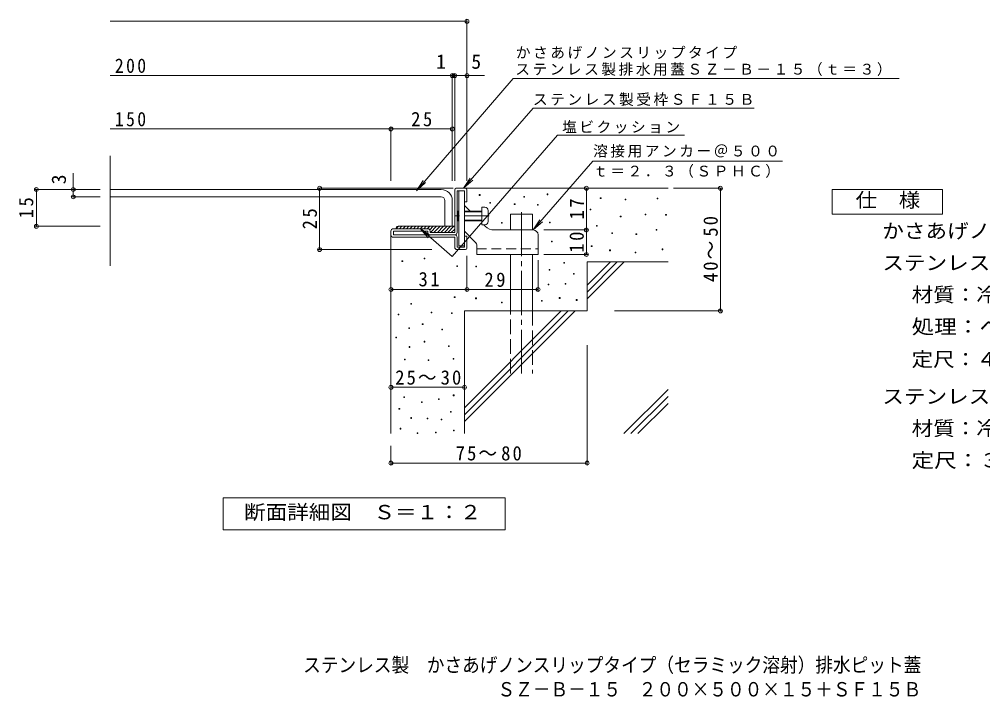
# Model space of a CAD drawing. Units: millimetres, scale not verified. Extents: x -273 to 332, y -274 to 201.
# Drawn here: x -272.9 to 119.9, y -274.3 to 1.8 of the extents above; entities that cross this region are included whole.
import ezdxf
from ezdxf.enums import TextEntityAlignment as Align

# ---------------------------------------------------------------- set-up
doc = ezdxf.new("R2010")
doc.units = ezdxf.units.MM
doc.header["$LTSCALE"] = 2
doc.header["$PDMODE"] = 32
doc.header["$PDSIZE"] = 1.6
for name, pattern in [('CHAIN1', [8, 5, -1, 1, -1]), ('CHAIN2', [12, 9, -1, 1, -1]), ('DASHED2', [3, 2, -1]), ('DASHED3', [4, 3, -1])]:
    doc.linetypes.add(name, pattern=pattern)
for name, color, linetype, lineweight in [('D-0', 7, 'Continuous', 9), ('D-1', 2, 'Continuous', 9), ('D-2', 3, 'Continuous', 9), ('D-3', 3, 'Continuous', 9), ('D-4', 7, 'Continuous', 9), ('D-5', 7, 'Continuous', 9), ('D-6', 6, 'Continuous', 9), ('D-9', 4, 'Continuous', 9), ('D-A', 7, 'Continuous', 9)]:
    doc.layers.add(name, color=color, linetype=linetype, lineweight=lineweight)
doc.layers.add('F-4', color=2, linetype='Continuous')
doc.styles.add('ＭＳ ゴシック', font='')
doc.styles.get('ＭＳ ゴシック').set_extended_font_data('MS Gothic')

msp = doc.modelspace()

# ---------------------------------------------------------------- linework, layer by layer
at = {"layer": 'D-0'}
for points in [[(-85.311, -69.98), (-85.311, -69.68), (-85.011, -69.68), (-85.011, -69.98)], [(-67.136, -70.764), (-67.136, -70.464), (-66.836, -70.464), (-66.836, -70.764)], [(-57.625, -69.685), (-57.625, -69.384), (-57.325, -69.384), (-57.325, -69.685)], [(-81.063, -73.139), (-81.063, -72.839), (-80.762, -72.839), (-80.762, -73.139)], [(-71.025, -73.664), (-71.025, -73.364), (-70.725, -73.364), (-70.725, -73.664)], [(-61.548, -73.999), (-61.548, -73.699), (-61.247, -73.699), (-61.247, -73.999)], [(-35.968, -71.263), (-35.968, -70.963), (-35.668, -70.963), (-35.668, -71.263)], [(-25.817, -71.805), (-25.817, -71.505), (-25.517, -71.505), (-25.517, -71.805)], [(-12.823, -71.399), (-12.823, -71.099), (-12.523, -71.099), (-12.523, -71.399)], [(-40.138, -75.869), (-40.138, -75.569), (-39.838, -75.569), (-39.838, -75.869)], [(-27.809, -78.682), (-27.809, -78.382), (-27.509, -78.382), (-27.509, -78.682)], [(-17.696, -77.895), (-17.696, -77.595), (-17.396, -77.595), (-17.396, -77.895)], [(-9.338, -78.047), (-9.338, -77.747), (-9.038, -77.747), (-9.038, -78.047)], [(-76.289, -81.355), (-76.289, -81.055), (-75.989, -81.055), (-75.989, -81.355)], [(-56.676, -81.225), (-56.676, -80.925), (-56.376, -80.925), (-56.376, -81.225)], [(-37.502, -82.561), (-37.502, -82.261), (-37.202, -82.261), (-37.202, -82.561)], [(-31.231, -85.475), (-31.231, -85.175), (-30.931, -85.175), (-30.931, -85.475)], [(-21.435, -85.945), (-21.435, -85.645), (-21.135, -85.645), (-21.135, -85.945)], [(-13.229, -84.121), (-13.229, -83.821), (-12.929, -83.821), (-12.929, -84.121)], [(-55.891, -88.939), (-55.891, -88.639), (-55.591, -88.639), (-55.591, -88.939)], [(-39.647, -90.805), (-39.647, -90.505), (-39.347, -90.505), (-39.347, -90.805)], [(-32.178, -92.513), (-32.178, -92.213), (-31.878, -92.213), (-31.878, -92.513)], [(-21.737, -93.458), (-21.737, -93.158), (-21.437, -93.158), (-21.437, -93.458)], [(-10.793, -92.107), (-10.793, -91.807), (-10.493, -91.807), (-10.493, -92.107)], [(-116.836, -96.965), (-116.836, -96.664), (-116.536, -96.664), (-116.536, -96.965)], [(-107.847, -95.86), (-107.847, -95.56), (-107.547, -95.56), (-107.547, -95.86)], [(-50.83, -97.667), (-50.83, -97.367), (-50.53, -97.367), (-50.53, -97.667)], [(-94.505, -98.936), (-94.505, -98.636), (-94.205, -98.636), (-94.205, -98.936)], [(-86.682, -99.152), (-86.682, -98.852), (-86.381, -98.852), (-86.381, -99.152)], [(-56.808, -100.519), (-56.808, -100.219), (-56.508, -100.219), (-56.508, -100.519)], [(-46.935, -102.098), (-46.935, -101.798), (-46.635, -101.798), (-46.635, -102.098)], [(-50.311, -106.215), (-50.311, -105.915), (-50.012, -105.915), (-50.012, -106.215)], [(-57.203, -106.443), (-57.203, -106.143), (-56.903, -106.143), (-56.903, -106.443)], [(-95.51, -111.576), (-95.51, -111.276), (-95.21, -111.276), (-95.21, -111.576)], [(-86.795, -112.096), (-86.795, -111.796), (-86.495, -111.796), (-86.495, -112.096)], [(-76.288, -113.821), (-76.288, -113.521), (-75.988, -113.521), (-75.988, -113.821)], [(-59.967, -113.156), (-59.967, -112.856), (-59.668, -112.856), (-59.668, -113.156)], [(-52.686, -111.955), (-52.686, -111.655), (-52.386, -111.655), (-52.386, -111.955)], [(-45.75, -112.761), (-45.75, -112.461), (-45.45, -112.461), (-45.45, -112.761)], [(-113.281, -114.341), (-113.281, -114.041), (-112.981, -114.041), (-112.981, -114.341)], [(-104.988, -117.895), (-104.988, -117.595), (-104.688, -117.595), (-104.688, -117.895)], [(-96.695, -118.126), (-96.695, -117.826), (-96.395, -117.826), (-96.395, -118.126)], [(-118.445, -118.685), (-118.445, -118.385), (-118.145, -118.385), (-118.145, -118.685)], [(-114.071, -124.214), (-114.071, -123.914), (-113.771, -123.914), (-113.771, -124.214)], [(-108.542, -122.634), (-108.542, -122.334), (-108.242, -122.334), (-108.242, -122.634)], [(-100.644, -124.84), (-100.644, -124.54), (-100.344, -124.54), (-100.344, -124.84)], [(-119.312, -128.013), (-119.312, -127.713), (-119.012, -127.713), (-119.012, -128.013)], [(-107.753, -129.743), (-107.753, -129.443), (-107.453, -129.443), (-107.453, -129.743)], [(-113.874, -131.915), (-113.874, -131.615), (-113.574, -131.615), (-113.574, -131.915)], [(-97.88, -131.553), (-97.88, -131.253), (-97.58, -131.253), (-97.58, -131.553)], [(-115.848, -137.049), (-115.848, -136.749), (-115.548, -136.749), (-115.548, -137.049)], [(-106.173, -137.246), (-106.173, -136.946), (-105.873, -136.946), (-105.873, -137.246)], [(-95.927, -136.76), (-95.927, -136.46), (-95.627, -136.46), (-95.627, -136.76)], [(-116.046, -152.415), (-116.046, -152.115), (-115.746, -152.115), (-115.746, -152.415)], [(-101.968, -153.158), (-101.968, -152.858), (-101.668, -152.858), (-101.668, -153.158)], [(-95.905, -151.626), (-95.905, -151.325), (-95.605, -151.325), (-95.605, -151.626)], [(-118.068, -157.154), (-118.068, -156.854), (-117.768, -156.854), (-117.768, -157.154)], [(-108.937, -154.39), (-108.937, -154.09), (-108.637, -154.09), (-108.637, -154.39)], [(-113.258, -160.87), (-113.258, -160.57), (-112.958, -160.57), (-112.958, -160.87)], [(-106.568, -161.104), (-106.568, -160.803), (-106.268, -160.803), (-106.268, -161.104)], [(-97.09, -158.339), (-97.09, -158.039), (-96.79, -158.039), (-96.79, -158.339)], [(-117.626, -165.214), (-117.626, -164.914), (-117.326, -164.914), (-117.326, -165.214)], [(-100.873, -161.429), (-100.873, -161.129), (-100.573, -161.129), (-100.573, -161.429)], [(-110.68, -167.073), (-110.68, -166.773), (-110.38, -166.773), (-110.38, -167.073)], [(-103.153, -166.771), (-103.153, -166.471), (-102.853, -166.471), (-102.853, -166.771)], [(-95.834, -165.982), (-95.834, -165.681), (-95.534, -165.681), (-95.534, -165.982)]]:
    msp.add_lwpolyline(points, close=True, dxfattribs=at)
at = {"layer": 'D-1'}
for p, q in [((-95.337, -85.073), (-95.337, -67.673)), ((-94.737, -67.073), (-90.937, -67.073)), ((-94.337, -85.073), (-94.337, -68.073)), ((-94.337, -68.073), (-91.337, -68.073)), ((-90.337, -67.673), (-90.337, -72.573)), ((-121.337, -86.073), (-121.337, -84.573)), ((-106.337, -83.573), (-120.337, -83.573)), ((-120.337, -86.073), (-120.337, -84.573)), ((-106.337, -84.573), (-120.337, -84.573)), ((-95.337, -86.073), (-120.337, -86.073)), ((-106.337, -85.073), (-106.337, -84.573)), ((-105.337, -84.573), (-105.337, -85.073)), ((-95.337, -85.073), (-105.337, -85.073)), ((-120.337, -87.073), (-95.337, -87.073)), ((-95.337, -91.073), (-95.337, -87.073)), ((-94.337, -87.073), (-94.337, -91.073)), ((-90.337, -86.573), (-91.337, -86.573)), ((-91.337, -91.073), (-91.337, -86.573)), ((-90.337, -91.473), (-90.337, -86.573)), ((-94.337, -91.073), (-91.337, -91.073)), ((-94.337, -92.073), (-90.937, -92.073))]:
    msp.add_line(p, q, dxfattribs=at)
msp.add_lwpolyline([(-90.337, -72.573), (-91.337, -72.573), (-91.337, -68.073)], dxfattribs=at)
for centre, radius, start, end in [((-94.737, -67.673), 0.6, 90, 180), ((-90.937, -67.673), 0.6, 0, 90), ((-120.337, -84.573), 1, 90, 180), ((-120.337, -86.073), 1, 180, 270), ((-106.337, -84.573), 1, 0, 90), ((-105.337, -85.073), 1, 180, 270), ((-95.337, -85.073), 1, 270, 0), ((-95.337, -87.073), 1, 0, 90), ((-94.337, -91.073), 1, 180, 270), ((-90.937, -91.473), 0.6, 270, 0)]:
    msp.add_arc(centre, radius, start, end, dxfattribs=at)
at = {"layer": 'D-2'}
msp.add_line((-235.871, -98.622), (-235.871, -53.834), dxfattribs=at)
at = {"layer": 'D-3'}
for p, q in [((-93.637, -68.073), (-93.637, -90.573)), ((-93.637, -68.073), (-91.337, -68.073)), ((-91.337, -68.073), (-91.337, -90.573)), ((-89.037, -76.373), (-91.337, -74.073)), ((-82.802, -82.609), (-83.437, -81.973)), ((-86.923, -89.023), (-91.337, -84.609)), ((-63.337, -84.073), (-79.266, -84.073)), ((-61.337, -86.073), (-61.337, -94.073)), ((-93.637, -90.573), (-91.337, -90.573)), ((-86.337, -90.437), (-86.337, -94.073)), ((-86.337, -94.073), (-61.337, -94.073))]:
    msp.add_line(p, q, dxfattribs=at)
at = {"layer": 'D-3', "linetype": 'CHAIN1'}
msp.add_line((-81.349, -78.373), (-95.084, -78.373), dxfattribs=at)
at = {"layer": 'D-3', "linetype": 'DASHED2'}
msp.add_line((-86.337, -91.773), (-61.337, -91.773), dxfattribs=at)
at = {"layer": 'D-3'}
for centre, radius, start, end in [((-79.266, -79.073), 5, 225, 270), ((-63.337, -86.073), 2, 0, 90), ((-88.337, -90.437), 2, 0, 45.00024)]:
    msp.add_arc(centre, radius, start, end, dxfattribs=at)
at = {"layer": 'D-4'}
for p, q in [((-235.871, 1), (-90.337, 1)), ((-90.337, -63.982), (-90.337, 1.6)), ((-235.871, -21.139), (-83.12, -21.139)), ((-96.337, -63.982), (-96.337, -20.539)), ((-95.337, -63.982), (-95.337, -20.539)), ((-235.871, -42.89), (-121.337, -42.89)), ((-121.337, -63.982), (-121.337, -42.289)), ((-121.337, -42.89), (-96.337, -42.89)), ((-250.871, -67.573), (-250.871, -60.871)), ((-266.471, -67.573), (-239.871, -67.573)), ((-265.871, -67.573), (-265.871, -82.573)), ((-251.471, -70.573), (-239.871, -70.573)), ((-250.871, -67.573), (-250.871, -70.573)), ((-95.966, -67.073), (-151.034, -67.073)), ((-150.434, -92.073), (-150.434, -67.073)), ((-41.622, -84.073), (-41.622, -67.073)), ((-6.131, -67.073), (13.6, -67.073)), ((13, -117.073), (13, -67.073)), ((-266.471, -82.573), (-239.871, -82.573)), ((-58.972, -84.073), (-41.022, -84.073)), ((-41.622, -94.073), (-41.622, -84.073)), ((-104.708, -92.073), (-151.034, -92.073)), ((-58.972, -94.073), (-41.022, -94.073)), ((-90.337, -94.667), (-90.337, -108.935)), ((-61.337, -96.439), (-61.337, -108.935)), ((-90.337, -108.335), (-121.337, -108.335)), ((-90.337, -108.335), (-61.337, -108.335)), ((-30.181, -117.073), (13.6, -117.073)), ((-41.337, -131.048), (-41.337, -179.69)), ((-121.337, -148.197), (-91.337, -148.197)), ((-121.337, -172.073), (-121.337, -179.69)), ((-121.337, -179.09), (-41.337, -179.09))]:
    msp.add_line(p, q, dxfattribs=at)
for p in [(-90.337, 1), (-96.337, -21.139), (-95.337, -21.139), (-90.337, -21.139), (-121.337, -42.89), (-96.337, -42.89), (-265.871, -67.573), (-250.871, -67.573), (-150.434, -67.073), (-41.622, -67.073), (13, -67.073), (-250.871, -70.573), (-265.871, -82.573), (-41.622, -84.073), (-150.434, -92.073), (-41.622, -94.073), (-121.337, -108.335), (-90.337, -108.335), (-61.337, -108.335), (13, -117.073), (-121.337, -148.197), (-91.337, -148.197), (-121.337, -179.09), (-41.337, -179.09)]:
    msp.add_point(p, dxfattribs=at)
at = {"layer": 'D-5'}
for p, q in [((-71.433, -22.324), (85.942, -22.324)), ((-63.367, -34.491), (-91.726, -67.073)), ((-63.367, -34.491), (26.791, -34.491)), ((-53.468, -45.464), (-96.434, -94.829)), ((-53.468, -45.464), (-1.592, -45.464)), ((-110.935, -68.073), (-107.201, -64.748)), ((-91.726, -67.073), (-88.963, -62.906)), ((-91.726, -67.073), (-87.979, -63.763)), ((-63.337, -84.073), (-60.575, -79.906)), ((-63.337, -84.073), (-59.59, -80.763)), ((-109.443, -83.505), (-105.276, -86.268))]:
    msp.add_line(p, q, dxfattribs=at)
at = {"layer": 'D-5', "color": 3}
for p, q in [((-235.871, -67.573), (-100.837, -67.573)), ((-235.871, -70.573), (-100.837, -70.573)), ((-99.337, -72.073), (-99.337, -82.573)), ((-96.337, -72.073), (-96.337, -82.573)), ((-96.337, -82.573), (-99.337, -82.573))]:
    msp.add_line(p, q, dxfattribs=at)
at = {"layer": 'D-5', "color": 2}
for p, q in [((58.597, -67.573), (103.597, -67.573)), ((58.597, -77.573), (58.597, -67.573)), ((103.597, -67.573), (103.597, -77.573)), ((103.597, -77.573), (58.597, -77.573))]:
    msp.add_line(p, q, dxfattribs=at)
at = {"layer": 'D-5'}
for points in [[(-71.433, -22.324), (-110.935, -68.073), (-108.189, -63.895)], [(-63.337, -84.073), (-38.988, -56.097), (38.353, -56.097)], [(-96.434, -94.829), (-109.443, -83.505), (-106.133, -87.252)]]:
    msp.add_lwpolyline(points, dxfattribs=at)
at = {"layer": 'D-5', "color": 2}
msp.add_lwpolyline([(-189.736, -206.262), (-189.736, -193.262), (-74.736, -193.262), (-74.736, -206.262)], close=True, dxfattribs=at)
at = {"layer": 'D-5', "color": 3}
for radius in [4.5, 1.5]:
    msp.add_arc((-100.837, -72.073), radius, 0, 90, dxfattribs=at)
at = {"layer": 'D-6'}
for p, q in [((-90.937, -67.073), (-8.337, -67.073)), ((-72.637, -77.573), (-63.637, -77.573)), ((-72.637, -84.073), (-72.637, -77.573)), ((-63.637, -84.073), (-63.637, -77.573)), ((-121.337, -86.073), (-121.337, -167.073)), ((-72.637, -117.073), (-72.637, -94.073)), ((-63.637, -117.073), (-63.637, -94.073)), ((-41.337, -97.073), (-8.337, -97.073)), ((-41.337, -97.073), (-41.337, -117.073)), ((-41.337, -106.541), (-31.869, -97.073)), ((-41.337, -109.369), (-29.041, -97.073)), ((-41.337, -112.198), (-26.213, -97.073)), ((-91.337, -117.073), (-91.337, -167.073)), ((-91.337, -117.073), (-41.337, -117.073)), ((-91.337, -156.541), (-51.869, -117.073)), ((-91.337, -159.369), (-49.041, -117.073)), ((-91.337, -162.197), (-46.213, -117.073)), ((-26.331, -167.073), (-8.337, -149.08)), ((-23.503, -167.073), (-8.337, -151.908)), ((-20.674, -167.073), (-8.337, -154.736))]:
    msp.add_line(p, q, dxfattribs=at)
at = {"layer": 'D-6', "linetype": 'CHAIN2'}
msp.add_line((-68.137, -76.758), (-68.137, -142.573), dxfattribs=at)
at = {"layer": 'D-6', "linetype": 'DASHED3'}
for p, q in [((-72.637, -142.573), (-72.637, -117.073)), ((-63.637, -117.073), (-63.637, -142.573))]:
    msp.add_line(p, q, dxfattribs=at)
at = {"layer": 'D-9'}
for p, q in [((-118.261, -82.574), (-119.261, -83.573)), ((-118.337, -82.574), (-95.337, -82.574)), ((-116.846, -82.574), (-117.846, -83.573)), ((-115.432, -82.574), (-116.432, -83.573)), ((-114.018, -82.574), (-115.018, -83.573)), ((-112.604, -82.574), (-113.604, -83.573)), ((-111.19, -82.574), (-112.189, -83.573)), ((-109.775, -82.574), (-110.775, -83.573)), ((-108.361, -82.574), (-109.361, -83.573)), ((-106.947, -82.574), (-107.947, -83.573)), ((-105.533, -82.574), (-106.533, -83.573)), ((-104.119, -82.574), (-105.529, -83.984)), ((-102.704, -82.574), (-105.204, -85.073)), ((-101.29, -82.574), (-103.79, -85.073)), ((-99.876, -82.574), (-102.376, -85.073)), ((-98.462, -82.574), (-100.961, -85.073)), ((-97.047, -82.574), (-99.547, -85.073)), ((-95.633, -82.574), (-98.133, -85.073)), ((-95.337, -83.692), (-96.719, -85.073))]:
    msp.add_line(p, q, dxfattribs=at)
msp.add_arc((-118.337, -83.573), 1, 90, 180, dxfattribs=at)
at = {"layer": 'D-A'}
for p, q in [((-93.637, -76.623), (-94.337, -76.623)), ((-93.637, -76.373), (-94.087, -76.373)), ((-84.337, -76.373), (-91.337, -76.373)), ((-84.337, -76.623), (-91.337, -76.623)), ((-81.737, -80.673), (-81.737, -76.073)), ((-94.087, -80.373), (-94.337, -80.123)), ((-93.637, -80.123), (-94.337, -80.123)), ((-93.637, -80.373), (-94.087, -80.373)), ((-84.337, -80.123), (-91.337, -80.123)), ((-84.337, -80.373), (-91.337, -80.373)), ((-83.037, -81.973), (-84.337, -81.973))]:
    msp.add_line(p, q, dxfattribs=at)
for points in [[(-94.087, -80.373), (-94.087, -76.373), (-94.337, -76.623)], [(-83.037, -74.773), (-84.337, -74.773), (-84.337, -81.973)]]:
    msp.add_lwpolyline(points, dxfattribs=at)
for centre, start, end in [((-83.037, -76.073), 0, 90), ((-83.037, -80.673), 270, 0)]:
    msp.add_arc(centre, 1.3, start, end, dxfattribs=at)

# ---------------------------------------------------------------- texts
at = {"layer": 'D-4', "color": 2, "style": 'ＭＳ ゴシック'}
for s, p in [('1', (-102.926, -20.139)), ('5', (-88.555, -20.139))]:
    msp.add_text(s, height=5.865, dxfattribs=at).set_placement(p, align=Align.BOTTOM_LEFT)
msp.add_text('3', height=5.865, rotation=90, dxfattribs=at).set_placement((-252.071, -65.449), align=Align.BOTTOM_LEFT)
at = {"layer": 'D-4', "color": 2, "char_height": 5.865, "attachment_point": 7, "style": 'ＭＳ ゴシック'}
for s, insert in [('\\T1.27;\\W0.9;200', (-233.871, -20.13)), ('\\T1.27;\\W0.9;150', (-233.871, -41.89)), ('\\T1.27;\\W0.95;25', (-113.087, -41.889)), ('\\T1.27;\\W0.95;31', (-110.087, -107.135)), ('\\T1.22;\\W0.95;25～30', (-119.587, -147.197)), ('\\T1.22;\\W0.95;75～80', (-94.911, -178.09))]:
    msp.add_mtext(s, dxfattribs=dict(at, insert=insert))
for s, insert, rotation in [('\\T1.27;\\W0.95;15', (-267.071, -79.323), 90), ('\\T1.27;\\W0.95;17', (-42.623, -79.823), 90), ('\\T1.27;\\W0.95;25', (-151.434, -83.823), 90), ('\\T1.22;\\W0.95;40～50', (12, -105.323), 90), ('\\T1.27;\\W0.95;10', (-42.623, -93.323), 90), ('\\T1.27;\\W0.95;29', (-83.22, -107.335), 0.001)]:
    msp.add_mtext(s, dxfattribs=dict(at, insert=insert, rotation=rotation))
at = {"layer": 'D-5', "color": 2, "style": 'ＭＳ ゴシック'}
for s, width, p in [('仕\u3000様', 1.1, (68.097, -76.573)), ('かさあげノンスリップタイプ', 1.1, (79.015, -89.157)), ('ステンレス製排水用蓋\u3000ＳＺ－Ｂ－１５\u3000２００×５００×１５', 1.1, (79.015, -102.157)), ('材質：冷間圧延ステンレス鋼板\u3000（ＳＵＳ３０４）', 1.1, (90.958, -115.157)), ('処理：ヘアライン', 1.15, (90.958, -128.158)), ('定尺：４９９', 1.1, (90.958, -141.468)), ('ステンレス製受枠\u3000ＳＦ１５Ｂ', 1.1, (79.015, -156.61)), ('材質：冷間圧延ステンレス鋼板（ＳＵＳ３０４－２Ｂ）', 1.1, (90.958, -169.61)), ('定尺：３０００', 1.15, (90.958, -182.61)), ('断面詳細図\u3000Ｓ＝１：２', 1.1, (-181.236, -203.762))]:
    msp.add_text(s, height=5.865, dxfattribs=dict(at, width=width)).set_placement(p, align=Align.BOTTOM_LEFT)
at = {"layer": 'D-5', "char_height": 4.399, "attachment_point": 7, "style": 'ＭＳ ゴシック'}
for s, insert in [('\\T1.17;かさあげノンスリップタイプ', (-70.403, -14.4)), ('\\T1.17;ステンレス製排水用蓋ＳＺ－Ｂ－１５（ｔ＝３）', (-70.644, -21.325)), ('\\T1.17;ステンレス製受枠ＳＦ１５Ｂ', (-63.439, -33.539)), ('\\T1.17;塩ビクッション', (-51.542, -44.759)), ('\\T1.17;溶接用アンカー＠５００', (-38.9, -54.605)), ('\\T1.17;ｔ＝２．３（ＳＰＨＣ）', (-38.9, -62.849))]:
    msp.add_mtext(s, dxfattribs=dict(at, insert=insert))
at = {"layer": 'F-4', "style": 'ＭＳ ゴシック', "width": 0.9}
for s, p in [('\u3000\u3000\u3000ステンレス製\u3000かさあげノンスリップタイプ（セラミック溶射）排水ピット蓋', (-178.7, -266.052)), ('ＳＺ－Ｂ－１５\u3000２００×５００×１５＋ＳＦ１５Ｂ', (-77.9, -275.962))]:
    msp.add_text(s, height=5.865, dxfattribs=at).set_placement(p, align=Align.BOTTOM_LEFT)

doc.saveas('drawing.dxf')
